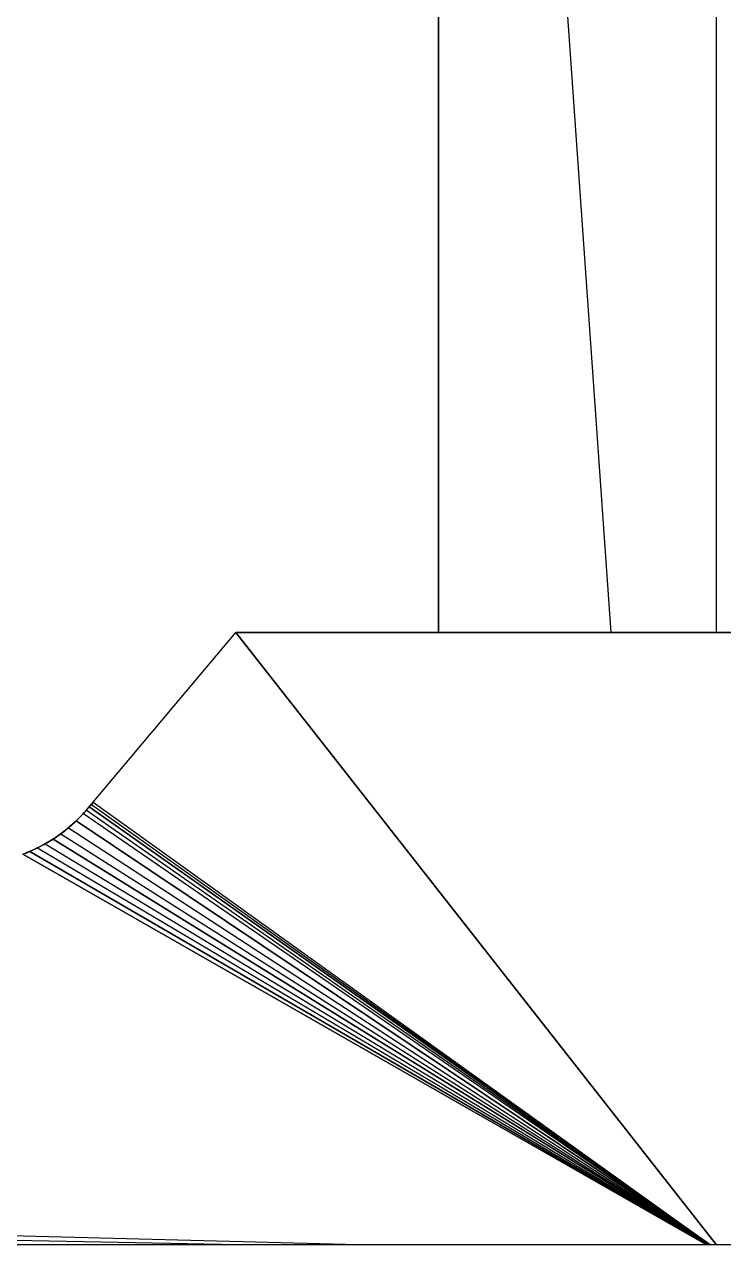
# Model space of a CAD drawing. Header units: inches. Extents: x 0 to 594, y -420 to 0.
# Drawn here: x 292.71 to 298.44, y -309.94 to -299.93 of the extents above; entities that cross this region are included whole.
import ezdxf

# ---------------------------------------------------------------- set-up
doc = ezdxf.new("R2010")
doc.units = ezdxf.units.IN
doc.header["$MEASUREMENT"] = 0

msp = doc.modelspace()

# ---------------------------------------------------------------- linework, layer by layer
at = {"color": 18, "true_color": 0x000000}
for p, q in [((296.106, -284.82), (296.106, -304.92)), ((296.106, -284.82), (297.52, -304.92)), ((296.106, -304.92), (296.106, -284.82)), ((296.106, -284.82), (297.52, -304.92)), ((298.386, -304.92), (298.386, -284.82)), ((298.386, -304.92), (298.386, -284.82)), ((293.277, -306.311), (294.446, -304.92)), ((293.277, -306.311), (294.446, -304.92)), ((294.446, -304.92), (309.046, -304.92)), ((294.446, -304.92), (298.381, -309.938)), ((309.046, -304.92), (294.446, -304.92)), ((298.381, -309.938), (294.446, -304.92)), ((293.193, -306.409), (293.205, -306.396)), ((293.205, -306.396), (293.193, -306.409)), ((293.193, -306.409), (293.205, -306.396)), ((293.193, -306.409), (293.205, -306.396)), ((293.193, -306.409), (293.205, -306.396)), ((293.205, -306.396), (293.193, -306.409)), ((293.198, -306.404), (293.224, -306.375)), ((293.224, -306.375), (293.198, -306.404)), ((293.218, -306.382), (293.227, -306.371)), ((293.227, -306.371), (293.218, -306.382)), ((293.218, -306.382), (293.227, -306.371)), ((293.218, -306.382), (293.227, -306.371)), ((293.218, -306.382), (293.227, -306.371)), ((293.227, -306.371), (293.218, -306.382)), ((293.224, -306.375), (293.246, -306.35)), ((293.224, -306.375), (293.246, -306.35)), ((293.224, -306.375), (298.327, -309.938)), ((293.224, -306.375), (298.327, -309.938)), ((293.24, -306.357), (293.248, -306.348)), ((293.248, -306.348), (293.24, -306.357)), ((293.24, -306.357), (293.248, -306.348)), ((293.24, -306.357), (293.248, -306.348)), ((293.248, -306.348), (293.24, -306.357)), ((293.24, -306.357), (293.248, -306.348)), ((293.24, -306.357), (293.243, -306.354)), ((293.243, -306.354), (293.24, -306.357)), ((293.24, -306.357), (293.243, -306.354)), ((293.24, -306.357), (293.243, -306.354)), ((293.243, -306.354), (293.24, -306.357)), ((293.24, -306.357), (293.243, -306.354)), ((293.243, -306.354), (293.24, -306.357)), ((293.24, -306.357), (293.243, -306.354)), ((293.24, -306.357), (293.243, -306.354)), ((293.24, -306.357), (293.243, -306.354)), ((293.24, -306.357), (293.243, -306.354)), ((293.24, -306.357), (293.243, -306.354)), ((293.24, -306.357), (293.243, -306.354)), ((293.24, -306.357), (293.243, -306.354)), ((293.24, -306.357), (293.243, -306.354)), ((293.24, -306.357), (293.243, -306.354)), ((293.24, -306.357), (293.243, -306.354)), ((293.24, -306.357), (293.243, -306.354)), ((293.24, -306.357), (293.243, -306.354)), ((293.243, -306.354), (293.24, -306.357)), ((293.24, -306.357), (293.243, -306.354)), ((293.24, -306.357), (293.243, -306.354)), ((293.243, -306.354), (293.24, -306.357)), ((293.24, -306.357), (293.243, -306.354)), ((293.243, -306.354), (293.24, -306.357)), ((293.24, -306.357), (293.243, -306.354)), ((293.24, -306.357), (293.243, -306.354)), ((293.24, -306.357), (293.243, -306.354)), ((293.24, -306.357), (293.243, -306.354)), ((293.24, -306.357), (293.243, -306.354)), ((293.24, -306.357), (293.243, -306.354)), ((293.24, -306.357), (293.243, -306.354)), ((293.24, -306.357), (293.243, -306.354)), ((293.24, -306.357), (293.243, -306.354)), ((293.24, -306.357), (293.243, -306.354)), ((293.24, -306.357), (293.243, -306.354)), ((293.24, -306.357), (293.243, -306.354)), ((293.243, -306.354), (293.24, -306.357)), ((293.24, -306.357), (293.243, -306.354)), ((293.24, -306.357), (293.243, -306.354)), ((293.243, -306.354), (293.24, -306.357)), ((293.24, -306.357), (293.243, -306.354)), ((293.243, -306.354), (293.24, -306.357)), ((293.24, -306.357), (293.243, -306.354)), ((293.24, -306.357), (293.243, -306.354)), ((293.24, -306.357), (293.243, -306.354)), ((293.24, -306.357), (293.243, -306.354)), ((293.24, -306.357), (293.243, -306.354)), ((293.24, -306.357), (293.243, -306.354)), ((293.24, -306.357), (293.243, -306.354)), ((293.24, -306.357), (293.243, -306.354)), ((293.24, -306.357), (293.243, -306.354)), ((293.24, -306.357), (293.243, -306.354)), ((293.24, -306.357), (293.243, -306.354)), ((293.277, -306.311), (293.242, -306.354)), ((293.277, -306.311), (293.242, -306.354)), ((293.242, -306.354), (293.277, -306.311)), ((293.277, -306.311), (293.242, -306.354)), ((293.246, -306.35), (293.264, -306.329)), ((293.264, -306.329), (293.246, -306.35)), ((293.246, -306.35), (298.329, -309.938)), ((298.329, -309.938), (293.246, -306.35)), ((293.252, -306.343), (293.277, -306.311)), ((293.252, -306.343), (293.277, -306.311)), ((293.259, -306.334), (293.264, -306.328)), ((293.259, -306.334), (293.264, -306.328)), ((293.264, -306.328), (293.259, -306.334)), ((293.259, -306.334), (293.264, -306.328)), ((293.259, -306.334), (293.264, -306.328)), ((293.264, -306.328), (293.259, -306.334)), ((293.264, -306.329), (293.277, -306.311)), ((293.277, -306.311), (293.264, -306.329)), ((293.264, -306.329), (298.33, -309.938)), ((293.264, -306.329), (298.33, -309.938)), ((293.277, -306.311), (298.331, -309.938)), ((293.277, -306.311), (298.331, -309.938)), ((293.065, -306.529), (293.131, -306.471)), ((293.131, -306.471), (293.065, -306.529)), ((293.065, -306.529), (293.131, -306.471)), ((293.065, -306.529), (293.131, -306.471)), ((293.065, -306.529), (293.131, -306.471)), ((293.131, -306.471), (293.065, -306.529)), ((293.065, -306.529), (293.131, -306.471)), ((293.131, -306.471), (293.065, -306.529)), ((293.065, -306.529), (293.131, -306.471)), ((293.065, -306.529), (293.131, -306.471)), ((293.065, -306.529), (293.131, -306.471)), ((293.131, -306.471), (293.065, -306.529)), ((293.131, -306.471), (293.065, -306.529)), ((293.131, -306.471), (293.065, -306.529)), ((293.131, -306.471), (293.065, -306.529)), ((293.131, -306.471), (293.065, -306.529)), ((293.131, -306.471), (293.065, -306.529)), ((293.131, -306.471), (293.065, -306.529)), ((293.131, -306.471), (293.065, -306.529)), ((293.131, -306.471), (293.065, -306.529)), ((293.131, -306.471), (293.065, -306.529)), ((293.131, -306.471), (293.065, -306.529)), ((293.131, -306.471), (293.065, -306.529)), ((293.131, -306.471), (293.065, -306.529)), ((293.065, -306.529), (293.131, -306.471)), ((293.131, -306.471), (293.065, -306.529)), ((293.065, -306.529), (293.131, -306.471)), ((293.065, -306.529), (293.131, -306.471)), ((293.065, -306.529), (293.131, -306.471)), ((293.131, -306.471), (293.065, -306.529)), ((293.131, -306.471), (293.065, -306.529)), ((293.131, -306.471), (293.065, -306.529)), ((293.131, -306.471), (293.065, -306.529)), ((293.131, -306.471), (293.065, -306.529)), ((293.131, -306.471), (293.065, -306.529)), ((293.131, -306.471), (293.065, -306.529)), ((293.131, -306.471), (293.065, -306.529)), ((293.131, -306.471), (293.065, -306.529)), ((293.131, -306.471), (293.065, -306.529)), ((293.131, -306.471), (293.065, -306.529)), ((293.131, -306.471), (293.065, -306.529)), ((293.131, -306.471), (293.065, -306.529)), ((293.065, -306.529), (293.131, -306.471)), ((293.131, -306.471), (293.065, -306.529)), ((293.065, -306.529), (293.131, -306.471)), ((293.065, -306.529), (293.131, -306.471)), ((293.065, -306.529), (293.131, -306.471)), ((293.131, -306.471), (293.065, -306.529)), ((293.131, -306.471), (293.065, -306.529)), ((293.131, -306.471), (293.065, -306.529)), ((293.131, -306.471), (293.065, -306.529)), ((293.131, -306.471), (293.065, -306.529)), ((293.131, -306.471), (293.065, -306.529)), ((293.131, -306.471), (293.065, -306.529)), ((293.131, -306.471), (293.065, -306.529)), ((293.131, -306.471), (293.065, -306.529)), ((293.131, -306.471), (293.065, -306.529)), ((293.131, -306.471), (293.065, -306.529)), ((293.131, -306.471), (293.065, -306.529)), ((293.131, -306.471), (293.065, -306.529)), ((293.067, -306.528), (293.13, -306.472)), ((293.067, -306.528), (293.13, -306.472)), ((293.067, -306.528), (293.13, -306.472)), ((293.067, -306.528), (293.13, -306.472)), ((293.067, -306.528), (293.13, -306.472)), ((293.067, -306.528), (293.13, -306.472)), ((293.067, -306.528), (293.13, -306.472)), ((293.067, -306.528), (293.13, -306.472)), ((293.075, -306.522), (293.139, -306.464)), ((293.075, -306.522), (293.139, -306.464)), ((293.138, -306.465), (293.141, -306.462)), ((293.141, -306.462), (293.138, -306.465)), ((293.138, -306.465), (293.141, -306.462)), ((293.138, -306.465), (293.141, -306.462)), ((293.138, -306.465), (293.141, -306.462)), ((293.141, -306.462), (293.138, -306.465)), ((293.138, -306.465), (293.141, -306.462)), ((293.141, -306.462), (293.138, -306.465)), ((293.138, -306.465), (293.141, -306.462)), ((293.138, -306.465), (293.141, -306.462)), ((293.138, -306.465), (293.141, -306.462)), ((293.141, -306.462), (293.138, -306.465)), ((293.141, -306.462), (293.138, -306.465)), ((293.141, -306.462), (293.138, -306.465)), ((293.141, -306.462), (293.138, -306.465)), ((293.141, -306.462), (293.138, -306.465)), ((293.141, -306.462), (293.138, -306.465)), ((293.141, -306.462), (293.138, -306.465)), ((293.141, -306.462), (293.138, -306.465)), ((293.141, -306.462), (293.138, -306.465)), ((293.141, -306.462), (293.138, -306.465)), ((293.141, -306.462), (293.138, -306.465)), ((293.141, -306.462), (293.138, -306.465)), ((293.141, -306.462), (293.138, -306.465)), ((293.138, -306.465), (293.141, -306.462)), ((293.141, -306.462), (293.138, -306.465)), ((293.138, -306.465), (293.141, -306.462)), ((293.138, -306.465), (293.141, -306.462)), ((293.138, -306.465), (293.141, -306.462)), ((293.141, -306.462), (293.138, -306.465)), ((293.141, -306.462), (293.138, -306.465)), ((293.141, -306.462), (293.138, -306.465)), ((293.141, -306.462), (293.138, -306.465)), ((293.141, -306.462), (293.138, -306.465)), ((293.141, -306.462), (293.138, -306.465)), ((293.141, -306.462), (293.138, -306.465)), ((293.141, -306.462), (293.138, -306.465)), ((293.141, -306.462), (293.138, -306.465)), ((293.141, -306.462), (293.138, -306.465)), ((293.141, -306.462), (293.138, -306.465)), ((293.141, -306.462), (293.138, -306.465)), ((293.141, -306.462), (293.138, -306.465)), ((293.138, -306.465), (293.141, -306.462)), ((293.141, -306.462), (293.138, -306.465)), ((293.138, -306.465), (293.141, -306.462)), ((293.138, -306.465), (293.141, -306.462)), ((293.138, -306.465), (293.141, -306.462)), ((293.141, -306.462), (293.138, -306.465)), ((293.141, -306.462), (293.138, -306.465)), ((293.141, -306.462), (293.138, -306.465)), ((293.141, -306.462), (293.138, -306.465)), ((293.141, -306.462), (293.138, -306.465)), ((293.141, -306.462), (293.138, -306.465)), ((293.141, -306.462), (293.138, -306.465)), ((293.141, -306.462), (293.138, -306.465)), ((293.141, -306.462), (293.138, -306.465)), ((293.141, -306.462), (293.138, -306.465)), ((293.141, -306.462), (293.138, -306.465)), ((293.141, -306.462), (293.138, -306.465)), ((293.141, -306.462), (293.138, -306.465)), ((293.139, -306.464), (293.198, -306.404)), ((293.198, -306.404), (293.139, -306.464)), ((293.139, -306.464), (298.323, -309.938)), ((298.323, -309.938), (293.139, -306.464)), ((293.198, -306.404), (298.326, -309.938)), ((293.198, -306.404), (298.326, -309.938)), ((292.949, -306.613), (293.012, -306.571)), ((293.012, -306.571), (292.949, -306.613)), ((292.986, -306.588), (293.042, -306.547)), ((293.042, -306.547), (292.986, -306.588)), ((292.986, -306.588), (293.042, -306.547)), ((292.986, -306.588), (293.042, -306.547)), ((292.986, -306.588), (293.042, -306.547)), ((292.986, -306.588), (293.042, -306.547)), ((292.986, -306.588), (293.042, -306.547)), ((293.042, -306.547), (292.986, -306.588)), ((292.986, -306.588), (293.042, -306.547)), ((293.042, -306.547), (292.986, -306.588)), ((292.986, -306.588), (293.042, -306.547)), ((292.986, -306.588), (293.042, -306.547)), ((292.986, -306.588), (293.042, -306.547)), ((292.986, -306.588), (293.042, -306.547)), ((292.986, -306.588), (293.042, -306.547)), ((293.042, -306.547), (292.986, -306.588)), ((293.042, -306.547), (292.986, -306.588)), ((293.042, -306.547), (292.986, -306.588)), ((293.042, -306.547), (292.986, -306.588)), ((293.042, -306.547), (292.986, -306.588)), ((293.042, -306.547), (292.986, -306.588)), ((293.042, -306.547), (292.986, -306.588)), ((293.042, -306.547), (292.986, -306.588)), ((293.042, -306.547), (292.986, -306.588)), ((293.042, -306.547), (292.986, -306.588)), ((293.042, -306.547), (292.986, -306.588)), ((293.042, -306.547), (292.986, -306.588)), ((293.042, -306.547), (292.986, -306.588)), ((292.986, -306.588), (293.042, -306.547)), ((293.042, -306.547), (292.986, -306.588)), ((292.986, -306.588), (293.042, -306.547)), ((292.986, -306.588), (293.042, -306.547)), ((292.986, -306.588), (293.042, -306.547)), ((292.986, -306.588), (293.042, -306.547)), ((292.986, -306.588), (293.042, -306.547)), ((293.042, -306.547), (292.986, -306.588)), ((293.042, -306.547), (292.986, -306.588)), ((293.042, -306.547), (292.986, -306.588)), ((293.042, -306.547), (292.986, -306.588)), ((293.042, -306.547), (292.986, -306.588)), ((293.042, -306.547), (292.986, -306.588)), ((293.042, -306.547), (292.986, -306.588)), ((293.042, -306.547), (292.986, -306.588)), ((293.042, -306.547), (292.986, -306.588)), ((293.042, -306.547), (292.986, -306.588)), ((293.042, -306.547), (292.986, -306.588)), ((293.042, -306.547), (292.986, -306.588)), ((293.042, -306.547), (292.986, -306.588)), ((292.986, -306.588), (293.042, -306.547)), ((293.042, -306.547), (292.986, -306.588)), ((292.986, -306.588), (293.042, -306.547)), ((292.986, -306.588), (293.042, -306.547)), ((292.986, -306.588), (293.042, -306.547)), ((292.986, -306.588), (293.042, -306.547)), ((292.986, -306.588), (293.042, -306.547)), ((293.042, -306.547), (292.986, -306.588)), ((293.042, -306.547), (292.986, -306.588)), ((293.042, -306.547), (292.986, -306.588)), ((293.042, -306.547), (292.986, -306.588)), ((293.042, -306.547), (292.986, -306.588)), ((293.042, -306.547), (292.986, -306.588)), ((293.042, -306.547), (292.986, -306.588)), ((293.042, -306.547), (292.986, -306.588)), ((293.042, -306.547), (292.986, -306.588)), ((293.042, -306.547), (292.986, -306.588)), ((293.042, -306.547), (292.986, -306.588)), ((293.042, -306.547), (292.986, -306.588)), ((293.042, -306.547), (292.986, -306.588)), ((293.038, -306.55), (292.986, -306.588)), ((293.038, -306.55), (292.986, -306.588)), ((292.986, -306.588), (293.038, -306.55)), ((293.038, -306.55), (292.986, -306.588)), ((293.012, -306.571), (293.075, -306.522)), ((293.075, -306.522), (293.012, -306.571)), ((293.012, -306.571), (298.316, -309.938)), ((293.012, -306.571), (298.316, -309.938)), ((293.088, -306.51), (293.067, -306.528)), ((293.088, -306.51), (293.067, -306.528)), ((293.088, -306.51), (293.067, -306.528)), ((293.088, -306.51), (293.067, -306.528)), ((293.088, -306.51), (293.067, -306.528)), ((293.088, -306.51), (293.067, -306.528)), ((293.07, -306.525), (293.084, -306.514)), ((293.084, -306.514), (293.07, -306.525)), ((293.07, -306.525), (293.084, -306.514)), ((293.07, -306.525), (293.084, -306.514)), ((293.075, -306.522), (298.319, -309.938)), ((293.075, -306.522), (298.319, -309.938)), ((292.76, -306.714), (292.821, -306.686)), ((292.821, -306.686), (292.76, -306.714)), ((292.85, -306.671), (292.801, -306.695)), ((292.85, -306.671), (292.801, -306.695)), ((292.801, -306.695), (292.85, -306.671)), ((292.85, -306.671), (292.801, -306.695)), ((292.849, -306.671), (292.804, -306.694)), ((292.849, -306.671), (292.804, -306.694)), ((292.805, -306.693), (292.844, -306.674)), ((292.844, -306.674), (292.805, -306.693)), ((292.805, -306.693), (292.844, -306.674)), ((292.805, -306.693), (292.844, -306.674)), ((292.805, -306.693), (292.844, -306.674)), ((292.844, -306.674), (292.805, -306.693)), ((292.821, -306.686), (292.885, -306.652)), ((292.885, -306.652), (292.821, -306.686)), ((292.821, -306.686), (298.306, -309.938)), ((292.821, -306.686), (298.306, -309.938)), ((292.87, -306.66), (292.966, -306.602)), ((292.966, -306.602), (292.87, -306.66)), ((292.87, -306.66), (292.966, -306.602)), ((292.87, -306.66), (292.966, -306.602)), ((292.87, -306.66), (292.966, -306.602)), ((292.966, -306.602), (292.87, -306.66)), ((292.87, -306.66), (292.966, -306.602)), ((292.966, -306.602), (292.87, -306.66)), ((292.87, -306.66), (292.966, -306.602)), ((292.87, -306.66), (292.966, -306.602)), ((292.87, -306.66), (292.966, -306.602)), ((292.966, -306.602), (292.87, -306.66)), ((292.966, -306.602), (292.87, -306.66)), ((292.966, -306.602), (292.87, -306.66)), ((292.966, -306.602), (292.87, -306.66)), ((292.966, -306.602), (292.87, -306.66)), ((292.966, -306.602), (292.87, -306.66)), ((292.966, -306.602), (292.87, -306.66)), ((292.966, -306.602), (292.87, -306.66)), ((292.966, -306.602), (292.87, -306.66)), ((292.966, -306.602), (292.87, -306.66)), ((292.966, -306.602), (292.87, -306.66)), ((292.966, -306.602), (292.87, -306.66)), ((292.966, -306.602), (292.87, -306.66)), ((292.87, -306.66), (292.966, -306.602)), ((292.966, -306.602), (292.87, -306.66)), ((292.87, -306.66), (292.966, -306.602)), ((292.87, -306.66), (292.966, -306.602)), ((292.87, -306.66), (292.966, -306.602)), ((292.966, -306.602), (292.87, -306.66)), ((292.966, -306.602), (292.87, -306.66)), ((292.966, -306.602), (292.87, -306.66)), ((292.966, -306.602), (292.87, -306.66)), ((292.966, -306.602), (292.87, -306.66)), ((292.966, -306.602), (292.87, -306.66)), ((292.966, -306.602), (292.87, -306.66)), ((292.966, -306.602), (292.87, -306.66)), ((292.966, -306.602), (292.87, -306.66)), ((292.966, -306.602), (292.87, -306.66)), ((292.966, -306.602), (292.87, -306.66)), ((292.966, -306.602), (292.87, -306.66)), ((292.966, -306.602), (292.87, -306.66)), ((292.87, -306.66), (292.966, -306.602)), ((292.966, -306.602), (292.87, -306.66)), ((292.87, -306.66), (292.966, -306.602)), ((292.87, -306.66), (292.966, -306.602)), ((292.87, -306.66), (292.966, -306.602)), ((292.966, -306.602), (292.87, -306.66)), ((292.966, -306.602), (292.87, -306.66)), ((292.966, -306.602), (292.87, -306.66)), ((292.966, -306.602), (292.87, -306.66)), ((292.966, -306.602), (292.87, -306.66)), ((292.966, -306.602), (292.87, -306.66)), ((292.966, -306.602), (292.87, -306.66)), ((292.966, -306.602), (292.87, -306.66)), ((292.966, -306.602), (292.87, -306.66)), ((292.966, -306.602), (292.87, -306.66)), ((292.966, -306.602), (292.87, -306.66)), ((292.966, -306.602), (292.87, -306.66)), ((292.966, -306.602), (292.87, -306.66)), ((292.949, -306.613), (292.871, -306.659)), ((292.949, -306.613), (292.871, -306.659)), ((292.871, -306.66), (292.907, -306.639)), ((292.907, -306.639), (292.871, -306.66)), ((292.871, -306.66), (292.907, -306.639)), ((292.871, -306.66), (292.907, -306.639)), ((292.905, -306.64), (292.874, -306.658)), ((292.905, -306.64), (292.874, -306.658)), ((292.885, -306.652), (292.949, -306.613)), ((292.885, -306.652), (292.949, -306.613)), ((292.885, -306.652), (298.309, -309.938)), ((292.885, -306.652), (298.309, -309.938)), ((292.937, -306.621), (292.96, -306.606)), ((292.937, -306.621), (292.96, -306.606)), ((292.96, -306.606), (292.937, -306.621)), ((292.937, -306.621), (292.96, -306.606)), ((292.937, -306.621), (292.96, -306.606)), ((292.96, -306.606), (292.937, -306.621)), ((292.949, -306.613), (298.313, -309.938)), ((298.313, -309.938), (292.949, -306.613)), ((292.701, -306.738), (292.76, -306.714)), ((292.701, -306.738), (292.76, -306.714)), ((298.301, -309.938), (292.701, -306.738)), ((292.701, -306.738), (298.301, -309.938)), ((292.721, -306.73), (292.783, -306.703)), ((292.783, -306.703), (292.721, -306.73)), ((292.721, -306.73), (292.783, -306.703)), ((292.783, -306.703), (292.721, -306.73)), ((292.722, -306.73), (292.781, -306.705)), ((292.781, -306.705), (292.722, -306.73)), ((292.724, -306.729), (292.78, -306.705)), ((292.78, -306.705), (292.724, -306.729)), ((292.724, -306.729), (292.78, -306.705)), ((292.724, -306.729), (292.78, -306.705)), ((292.724, -306.729), (292.78, -306.705)), ((292.78, -306.705), (292.724, -306.729)), ((292.76, -306.714), (298.304, -309.938)), ((298.304, -309.938), (292.76, -306.714)), ((295.346, -309.938), (290.056, -309.797)), ((295.346, -309.938), (290.056, -309.797)), ((294.33, -309.938), (290.123, -309.853)), ((294.33, -309.938), (290.123, -309.853)), ((285.5, -309.938), (311.046, -309.938))]:
    msp.add_line(p, q, dxfattribs=at)

doc.saveas('drawing.dxf')
